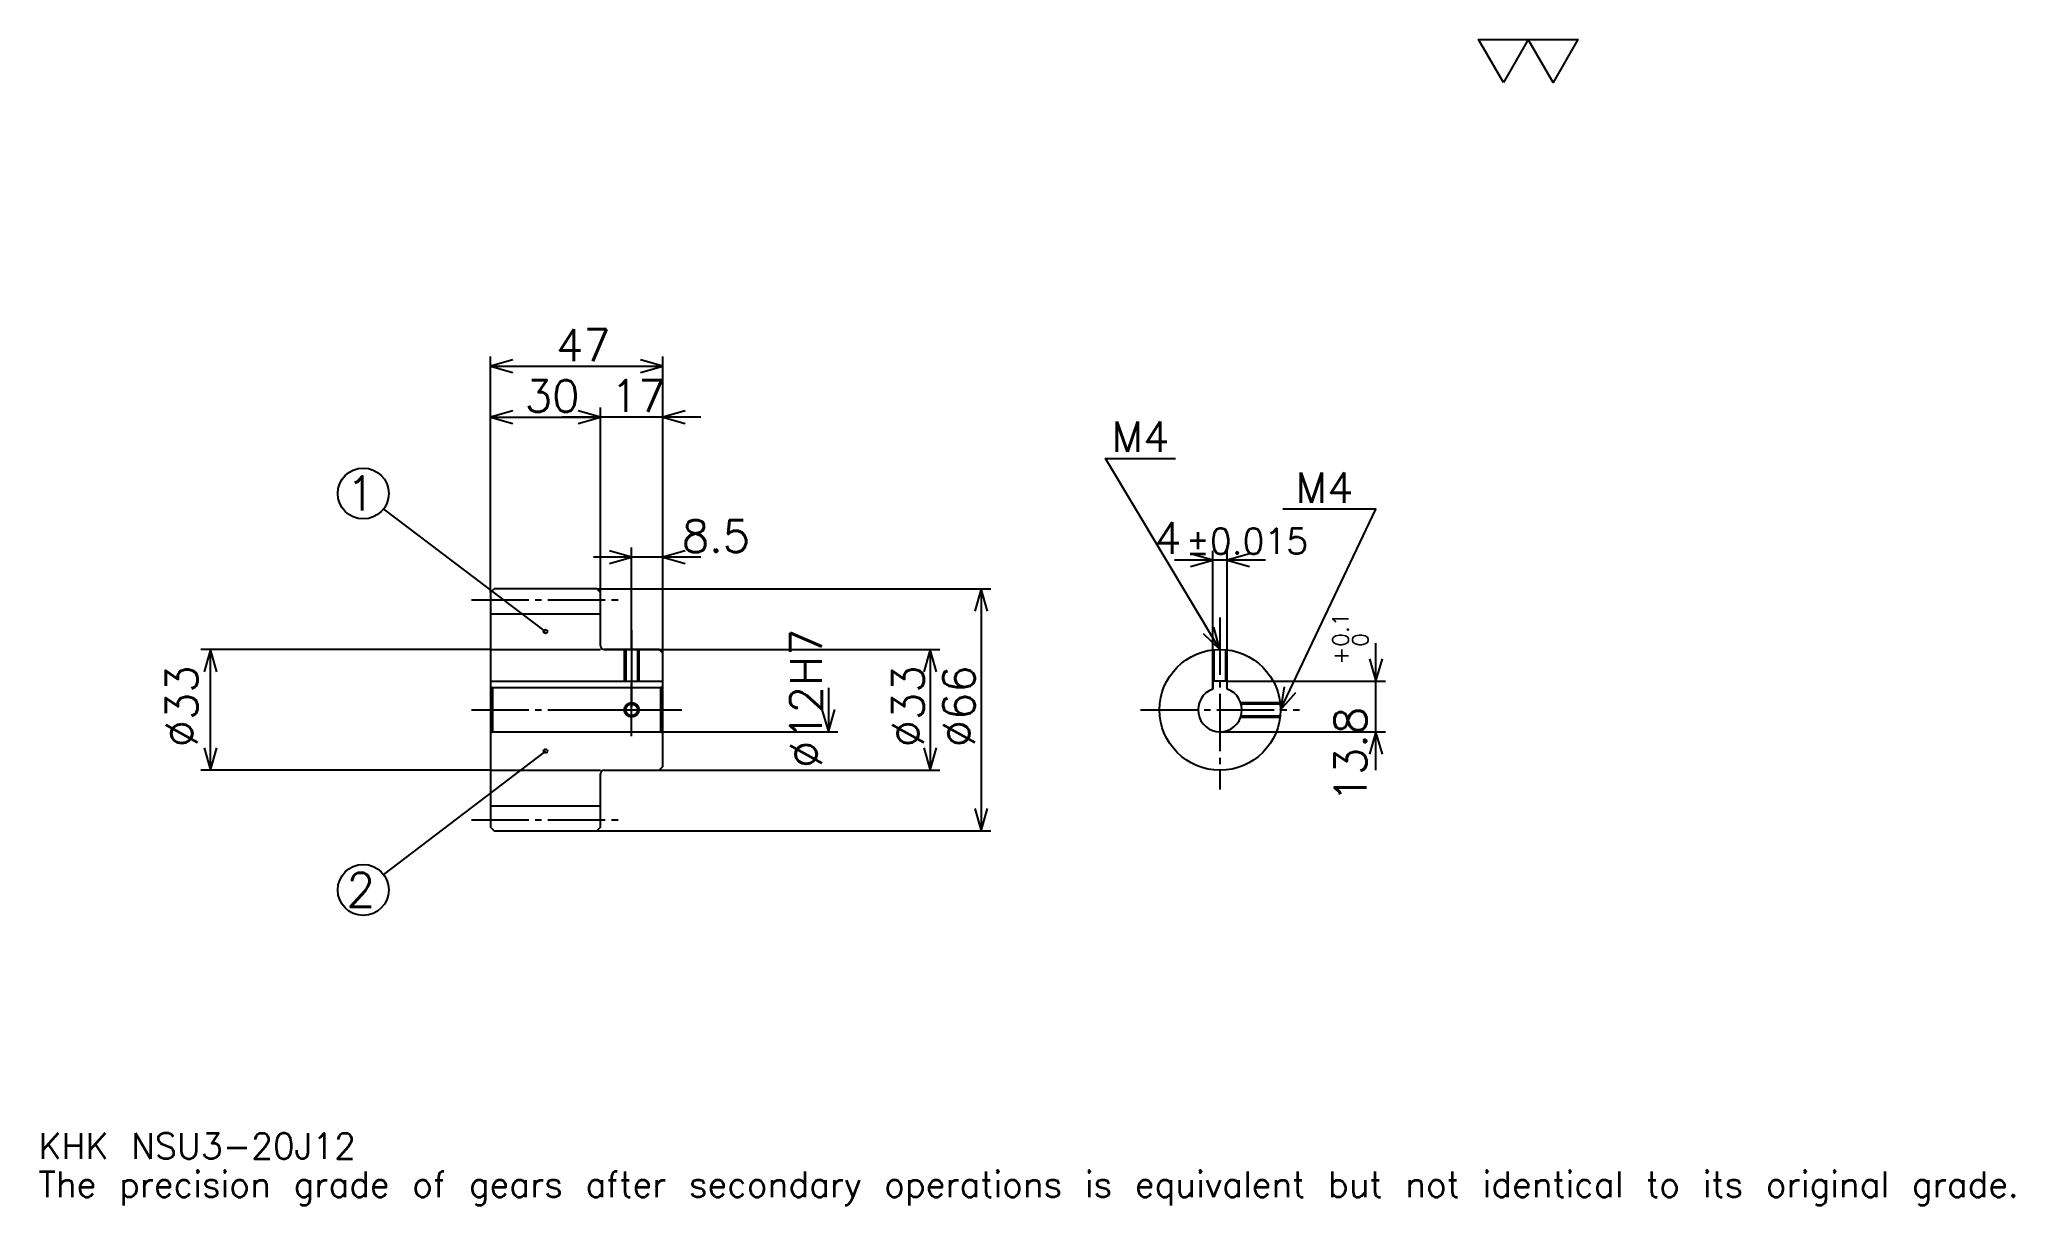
# Model space of a CAD drawing. Extents: x 18 to 557, y 6 to 325.
import ezdxf

# ---------------------------------------------------------------- set-up
doc = ezdxf.new("R2010")
doc.units = 0
doc.linetypes.add('DASHDOT', pattern=[20.869564, 15.652174, -1.73913, 1.73913, -1.73913])
doc.layers.get('0').update_dxf_attribs({"linetype": 'CONTINUOUS'})
doc.layers.add('DASHDOT', color=6, linetype='DASHDOT')
doc.styles.add('KANJI', font='TXT', dxfattribs={"bigfont": 'BIGFONT'})

msp = doc.modelspace()

# ---------------------------------------------------------------- linework, layer by layer
at = {"color": 5}
for p, q in [((140.869568, 174.739136), (140.869568, 238.217407)), ((187.869568, 174.739136), (187.869568, 238.217407)), ((140.869568, 235.608704), (187.869568, 235.608704)), ((140.869568, 221.695648), (170.869568, 221.695648)), ((198.304352, 221.695648), (160.434784, 221.695648)), ((170.869568, 174.739136), (170.869568, 224.304352)), ((155.869568, 163.114136), (111.632294, 196.62146)), ((198.304352, 183.434784), (168.934784, 183.434784)), ((179.369568, 174.739136), (179.369568, 186.043488)), ((338.021729, 149.539139), (338.021729, 185.195663)), ((342.021729, 149.539139), (342.021729, 185.195663)), ((352.456543, 182.58696), (327.586975, 182.58696)), ((140.869568, 173.739136), (140.869568, 174.739136)), ((169.869568, 174.739136), (187.869568, 174.739136)), ((170.869568, 173.739136), (170.869568, 174.739136)), ((179.369568, 158.239136), (179.369568, 174.739136)), ((179.369568, 158.239136), (179.369568, 174.739136)), ((187.869568, 174.739136), (277.434753, 174.739136)), ((187.869568, 157.239136), (187.869568, 174.739136)), ((274.82608, 174.739136), (274.82608, 108.739136)), ((140.869568, 158.239136), (61.739136, 158.239136)), ((64.347832, 125.239136), (64.347832, 158.239136)), ((171.869568, 158.239136), (187.869568, 158.239136)), ((187.869568, 158.239136), (263.521729, 158.239136)), ((260.913055, 158.239136), (260.913055, 125.239136)), ((382.608704, 125.304352), (382.608704, 159.973923)), ((233.08696, 147.739136), (233.08696, 135.739136)), ((342.021729, 149.539139), (385.217407, 149.539139)), ((187.869568, 135.739136), (235.695648, 135.739136)), ((340.021729, 135.739136), (385.217407, 135.739136)), ((155.869568, 130.489136), (111.620239, 96.77269)), ((140.869568, 125.239136), (61.739136, 125.239136)), ((171.869568, 125.239136), (187.869568, 125.239136)), ((187.869568, 125.239136), (263.521729, 125.239136)), ((169.869568, 108.739136), (187.869568, 108.739136)), ((187.869568, 108.739136), (277.434753, 108.739136))]:
    msp.add_line(p, q, dxfattribs=at)
at = {"color": 4}
for p, q in [((140.869568, 167.989136), (170.869568, 167.989136)), ((140.869568, 158.239136), (170.869568, 158.239136)), ((140.869568, 149.539139), (187.869568, 149.539139)), ((141.369568, 147.739136), (141.369568, 135.739136)), ((187.369568, 147.739136), (187.869568, 148.239136)), ((187.369568, 135.739136), (187.869568, 135.239136)), ((140.869568, 125.239136), (170.869568, 125.239136)), ((140.869568, 115.489136), (170.869568, 115.489136))]:
    msp.add_line(p, q, dxfattribs=at)
at = {"color": 7}
msp.add_lwpolyline([(417.391296, 313.043488), (410.608673, 324.800018), (437.739136, 324.800018), (430.956512, 313.043488), (424.17392, 324.800018), (417.391296, 313.043488)], dxfattribs=at)
at = {"color": 5}
for points in [[(146.956528, 237.347839), (140.869568, 235.608704), (146.956528, 233.869568)], [(181.782608, 233.869568), (187.869568, 235.608704), (181.782608, 237.347839)], [(146.956528, 223.434784), (140.869568, 221.695648), (146.956528, 219.956528)], [(164.782608, 219.956528), (170.869568, 221.695648), (164.782608, 223.434784)], [(164.782608, 219.956528), (170.869568, 221.695648), (164.782608, 223.434784)], [(193.956528, 223.434784), (187.869568, 221.695648), (193.956528, 219.956528)], [(340.021729, 158.239136), (308.717407, 210.413055), (327.847839, 210.413055)], [(356.521729, 141.739136), (382.608704, 196.5), (357.217407, 196.5)], [(173.282608, 181.695648), (179.369568, 183.434784), (173.282608, 185.17392)], [(193.956528, 185.17392), (187.869568, 183.434784), (193.956528, 181.695648)], [(331.934784, 180.847839), (338.021729, 182.58696), (331.934784, 184.326096)], [(348.108704, 184.326096), (342.021729, 182.58696), (348.108704, 180.847839)], [(276.565216, 168.652176), (274.82608, 174.739136), (273.086945, 168.652176)], [(335.398743, 162.563889), (340.021729, 158.239136), (338.381317, 164.353439)], [(66.08696, 152.152176), (64.347832, 158.239136), (62.608704, 152.152176)], [(262.652161, 152.152176), (260.913055, 158.239136), (259.17392, 152.152176)], [(380.869568, 155.626099), (382.608704, 149.539139), (384.347839, 155.626099)], [(357.569519, 147.982361), (356.521729, 141.739136), (360.709656, 146.48645)], [(231.347839, 141.826096), (233.08696, 135.739136), (234.82608, 141.826096)], [(384.347839, 129.652176), (382.608704, 135.739136), (380.869568, 129.652176)], [(62.608704, 131.326096), (64.347832, 125.239136), (66.08696, 131.326096)], [(259.17392, 131.326096), (260.913055, 125.239136), (262.652161, 131.326096)], [(273.086945, 114.826096), (274.82608, 108.739136), (276.565216, 114.826096)]]:
    msp.add_lwpolyline(points, dxfattribs=at)
at = {"color": 4}
for points in [[(170.869568, 159.239136), (170.869568, 173.739136), (169.869568, 174.739136), (141.869568, 174.739136), (140.869568, 173.739136), (140.869568, 135.239136)], [(171.869568, 125.239136), (186.869568, 125.239136), (187.869568, 126.239136), (187.869568, 157.239136), (186.869568, 158.239136), (171.869568, 158.239136)], [(177.369568, 158.239136), (177.369568, 149.539139)], [(177.749573, 158.239136), (177.749573, 149.539139)], [(180.989563, 158.239136), (180.989563, 149.539139)], [(181.369568, 158.239136), (181.369568, 149.539139)], [(338.021729, 147.395996), (338.021729, 158.117477)], [(338.401733, 149.539139), (338.401733, 158.159424)], [(341.641724, 149.539139), (341.641724, 158.159424)], [(342.021729, 147.395996), (342.021729, 158.117477)], [(140.869568, 135.239136), (141.369568, 135.739136), (187.369568, 135.739136), (187.369568, 147.739136), (141.369568, 147.739136), (140.869568, 148.239136)], [(342.021729, 147.395996), (342.021729, 149.539139), (338.021729, 149.539139), (338.021729, 147.395996)], [(345.678589, 143.739136), (356.400085, 143.739136)], [(345.798889, 143.359131), (356.442017, 143.359131)], [(140.869568, 135.239136), (140.869568, 109.739136), (141.869568, 108.739136), (169.869568, 108.739136), (170.869568, 109.739136), (170.869568, 124.239136)], [(345.678589, 139.739136), (356.400085, 139.739136)], [(345.798889, 140.119141), (356.442017, 140.119141)]]:
    msp.add_lwpolyline(points, dxfattribs=at)
at = {"color": 5}
for centre, radius in [((106.08696, 200.821747), 6.956522), ((155.869568, 163.114136), 0.521739), ((155.869568, 130.489136), 0.521739), ((106.08696, 92.556526), 6.956522)]:
    msp.add_circle(centre, radius, dxfattribs=at)
at = {"color": 4}
for centre, radius in [((340.021729, 141.739136), 16.5), ((179.369568, 141.739136), 1.62)]:
    msp.add_circle(centre, radius, dxfattribs=at)
at = {"color": 7}
msp.add_circle((179.369568, 141.739136), 2, dxfattribs=at)
at = {"color": 4}
for centre, radius, start, end in [((171.869568, 159.239136), 1, 180, 270), ((340.021729, 141.739136), 6, 109.47122094, 70.52877906), ((171.869568, 124.239136), 1, 90, 180)]:
    msp.add_arc(centre, radius, start, end, dxfattribs=at)
at = {"layer": 'DASHDOT', "color": 7}
for p, q in [((135.652176, 171.739136), (176.08696, 171.739136)), ((340.021729, 166.934784), (340.021729, 120.021744)), ((179.369568, 158.239136), (179.369568, 141.739136)), ((135.652176, 141.739136), (193.08696, 141.739136)), ((318.304352, 141.739136), (361.739136, 141.739136)), ((135.652176, 111.739136), (176.08696, 111.739136))]:
    msp.add_line(p, q, dxfattribs=at)
for points in [[(179.369568, 163.456528), (179.369568, 144.321747)], [(179.369568, 134.521744), (179.369568, 148.956528)], [(172.152176, 141.739136), (186.58696, 141.739136)]]:
    msp.add_lwpolyline(points, dxfattribs=at)

# ---------------------------------------------------------------- texts
at = {"color": 7, "style": 'KANJI'}
for s, height, p in [('47', 8.695652, (158.717392, 237)), ('30', 8.695652, (150.217392, 223.08696)), ('17', 8.695652, (173.717392, 223.08696)), ('M4', 8.347826, (310.456543, 212.152176)), ('1', 9.275362, (101.44928, 196.184067)), ('M4', 8.347826, (360.695679, 198.239136)), ('8.5', 8.695652, (193.08696, 184.826096)), ('4', 8.695652, (322.072205, 184.326096)), ('%%p0.015', 6.956522, (330.67981, 184.326096)), ('2', 9.275362, (101.44928, 87.918846)), ('KHK NSU3-20J12', 6.956522, (17.391304, 19.130434)), ('The precision grade of gears after secondary operations is equivalent but not identical to its original grade.', 6.956522, (17.391304, 8.695652))]:
    msp.add_text(s, height=height, dxfattribs=at).set_placement(p)
for s, height, p in [('%%c12H7', 8.695652, (231.347839, 125.869568)), ('0.1', 4.347826, (375.130432, 158.972504)), ('0', 4.347826, (380.521729, 158.972504)), ('+', 4.347826, (375.130432, 154.102936)), ('%%c33', 8.695652, (60.869568, 131.521744)), ('%%c33', 8.695652, (259.17392, 131.521744)), ('%%c66', 8.695652, (273.086945, 131.521744)), ('13.8', 8.695652, (380, 116.464714))]:
    msp.add_text(s, height=height, rotation=90, dxfattribs=at).set_placement(p)

doc.saveas('drawing.dxf')
